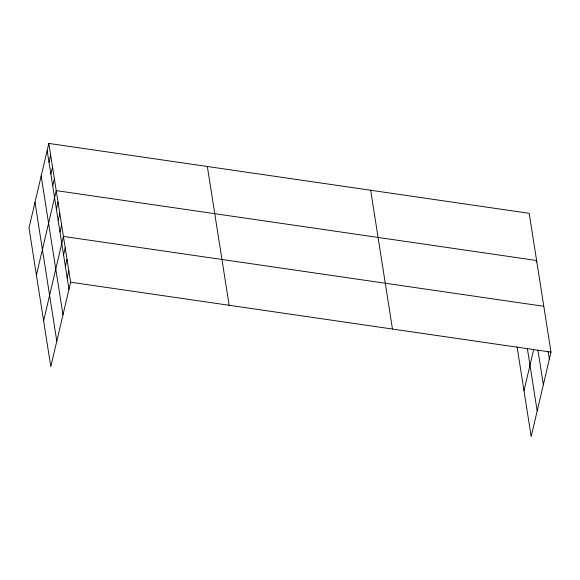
<?xml version="1.0" encoding="UTF-8"?>
<svg xmlns="http://www.w3.org/2000/svg" width="580" height="580" viewBox="0 0 580 580"><rect width="100%" height="100%" fill="white"/><g stroke="black" fill="none" stroke-linecap="round" stroke-linejoin="round"><path stroke-width="0.87" d="M48.814 143.427L29 227.896L50.808 366.683L70.622 282.214L48.814 143.427L529.192 213.317L551 352.103L531.186 436.573L517.07 346.738M49.01 162.277L50.663 155.222M50.866 174.072L52.519 167.018M52.722 185.868L54.375 178.814M36.417 275.087L56.224 190.617L536.609 260.5L536.196 262.262M56.369 209.119L58.029 202.065M58.174 220.567L59.827 213.512M59.972 232.014L61.625 224.96M43.609 320.885L63.423 236.415L543.801 306.298M63.568 254.917L65.221 247.863M65.366 266.365L67.019 259.311M67.164 277.813L68.824 270.766M523.994 390.775L533.687 349.428M70.622 282.214L551 352.103M548.1 351.226L549.347 359.15M537.957 350.349L543.351 384.7M527.351 348.493L537.182 411.024M370.671 190.255L392.471 329.034M207.335 166.489L229.143 305.276M47.161 150.481L68.969 289.268M41.166 176.03L62.973 314.81M34.996 202.347L56.797 341.134"/></g></svg>
